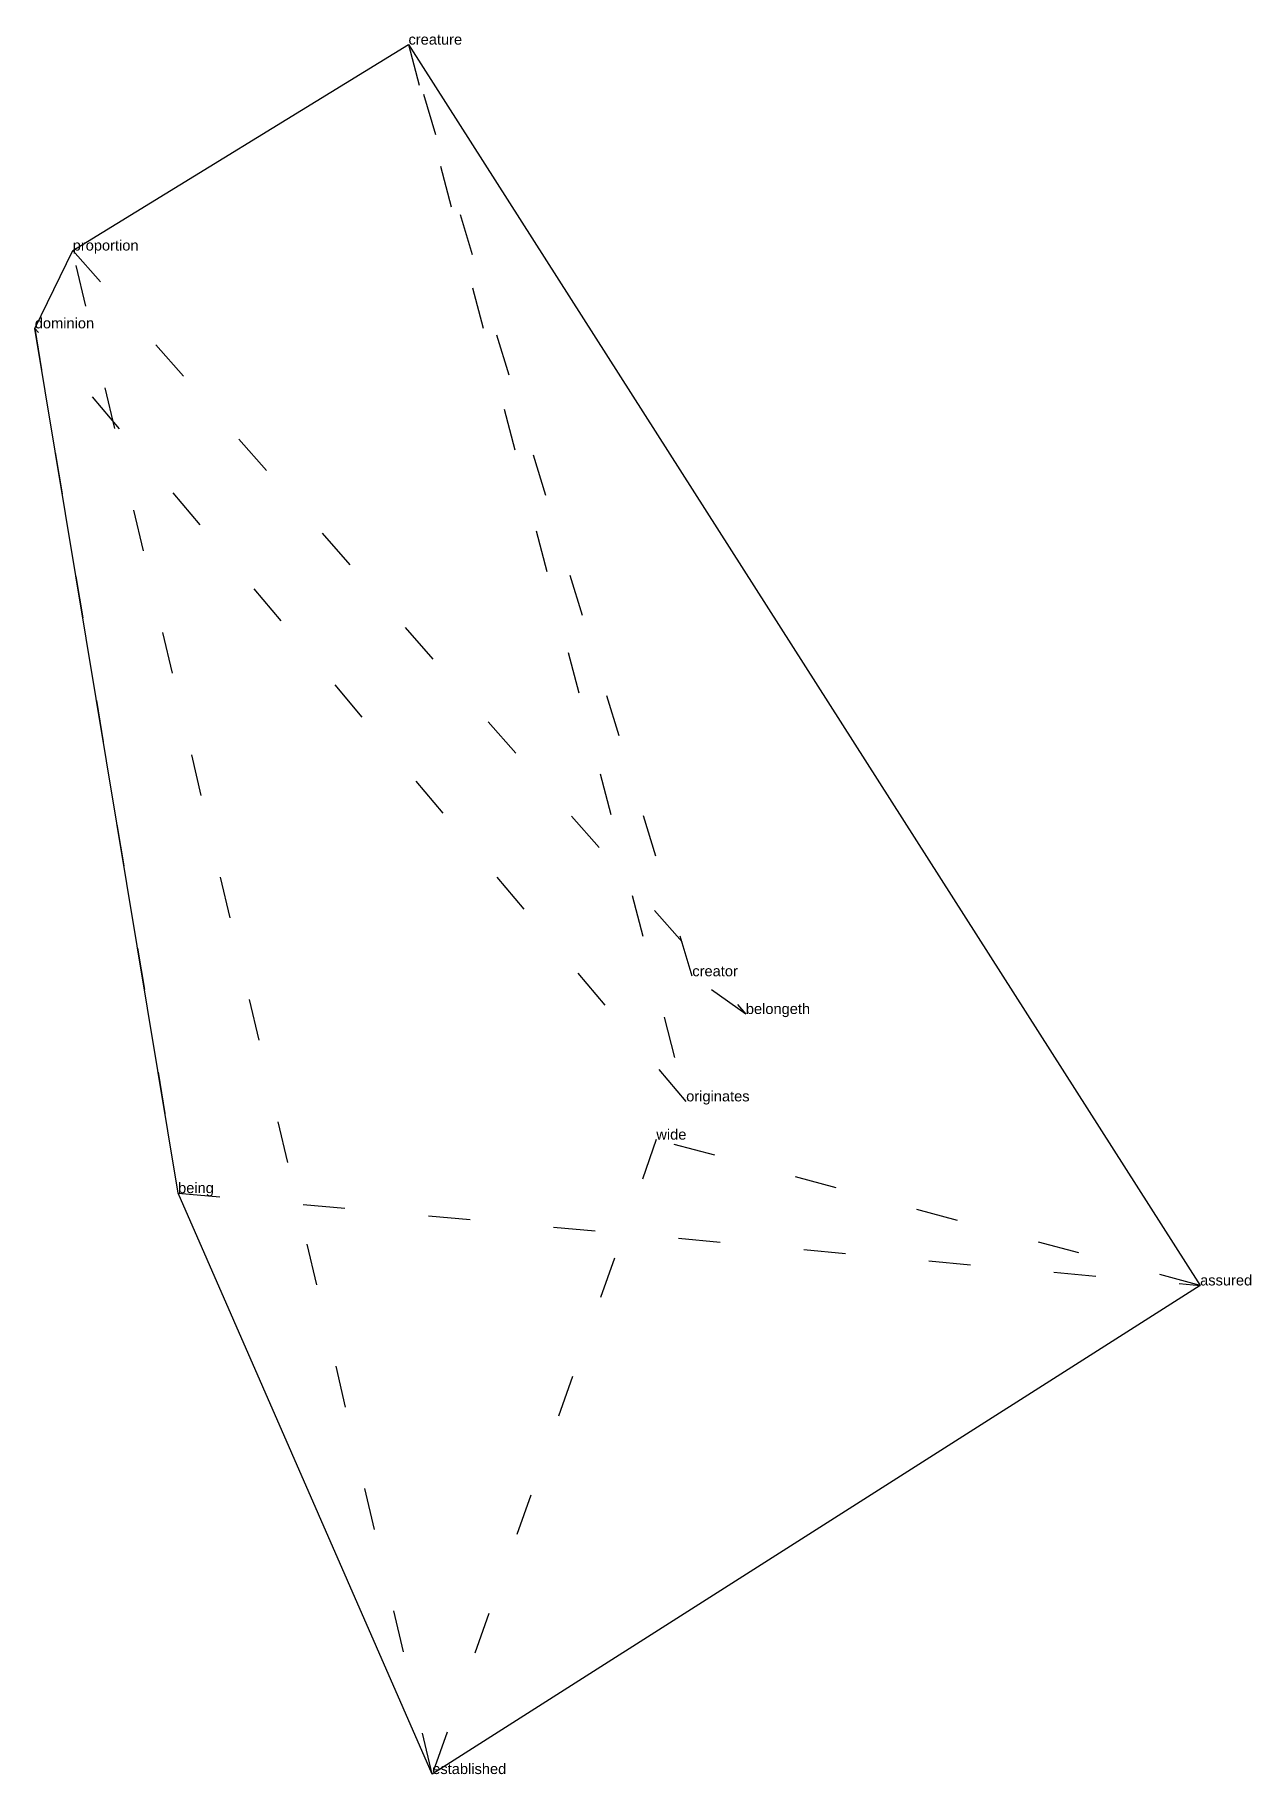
# Model space of a CAD drawing. Extents: x 0.59 to 3.5, y -0.46 to 3.7.
import ezdxf

# ---------------------------------------------------------------- set-up
doc = ezdxf.new("R2010")
doc.units = 0
doc.linetypes.add('DOT', pattern=[0.2, 0, -0.2])
doc.layers.add('TEXT', color=1, linetype='CONTINUOUS')
doc.styles.get("Standard").update_dxf_attribs({"font": 'arial.ttf'})

msp = doc.modelspace()

# ---------------------------------------------------------------- linework, layer by layer
at = {"layer": 'INTERNAL', "linetype": 'DOT'}
msp.add_polyline3d([(1.5435, -0.455, 0), (0.685, 3.1816, 0), (2.2923, 1.3592, 0), (2.1645, 1.4493, 0), (1.4868, 3.6731, 0), (2.1498, 1.1506, 0), (0.5944, 2.9958, 0), (0.9366, 0.9317, 0), (3.3771, 0.7113, 0), (2.0785, 1.0594, 0), (1.5435, -0.455, 0)], close=True, dxfattribs=at)
at = {"layer": 'OUTLINE', "linetype": 'CONTINUOUS'}
msp.add_polyline3d([(1.5435, -0.455, 0), (0.9366, 0.9317, 0), (0.5944, 2.9958, 0), (0.685, 3.1816, 0), (1.4868, 3.6731, 0), (3.3771, 0.7113, 0), (1.5435, -0.455, 0)], close=True, dxfattribs=at)

# ---------------------------------------------------------------- texts
at = {"layer": 'TEXT'}
for s, p in [('creature', (1.4868, 3.6731)), ('proportion', (0.685, 3.1816)), ('dominion', (0.5944, 2.9958)), ('creator', (2.1645, 1.4493)), ('belongeth', (2.2923, 1.3592)), ('originates', (2.1498, 1.1506)), ('wide', (2.0785, 1.0594)), ('being', (0.9366, 0.9317)), ('assured', (3.3771, 0.7113)), ('established', (1.5435, -0.455))]:
    msp.add_text(s, height=0.025, dxfattribs=at).set_placement(p)

doc.saveas('drawing.dxf')
